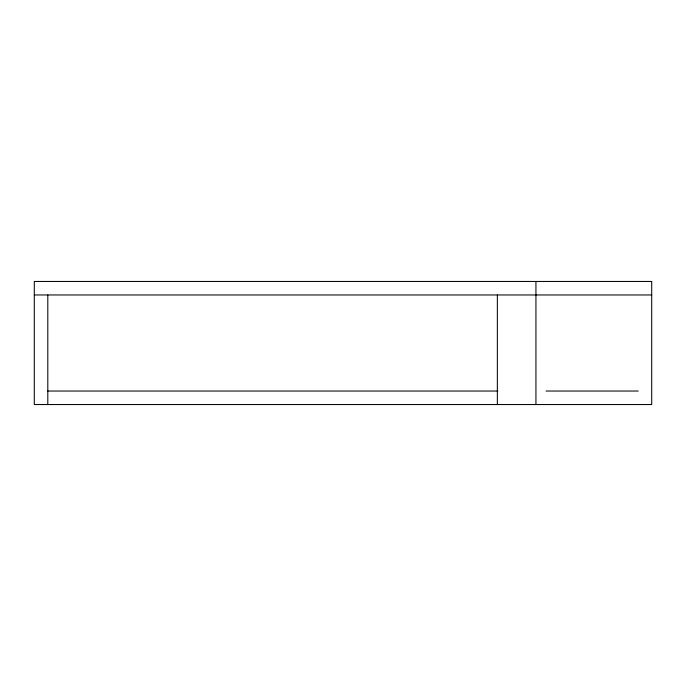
<?xml version="1.0" encoding="UTF-8"?>
<svg xmlns="http://www.w3.org/2000/svg" width="686" height="686" viewBox="0 0 686 686"><rect width="100%" height="100%" fill="white"/><g stroke="black" fill="none" stroke-linecap="round" stroke-linejoin="round"><path stroke-width="1.03" d="M34.3 294.963L651.7 294.963M47.806 391.037L497.83 391.037M546.047 391.037L638.194 391.037M535.938 281.457L535.938 404.543M497.35 294.963L497.35 404.543M47.806 294.963L47.806 404.543M651.7 281.457L34.3 281.457L34.3 404.543L651.7 404.543L651.7 281.457"/></g></svg>
